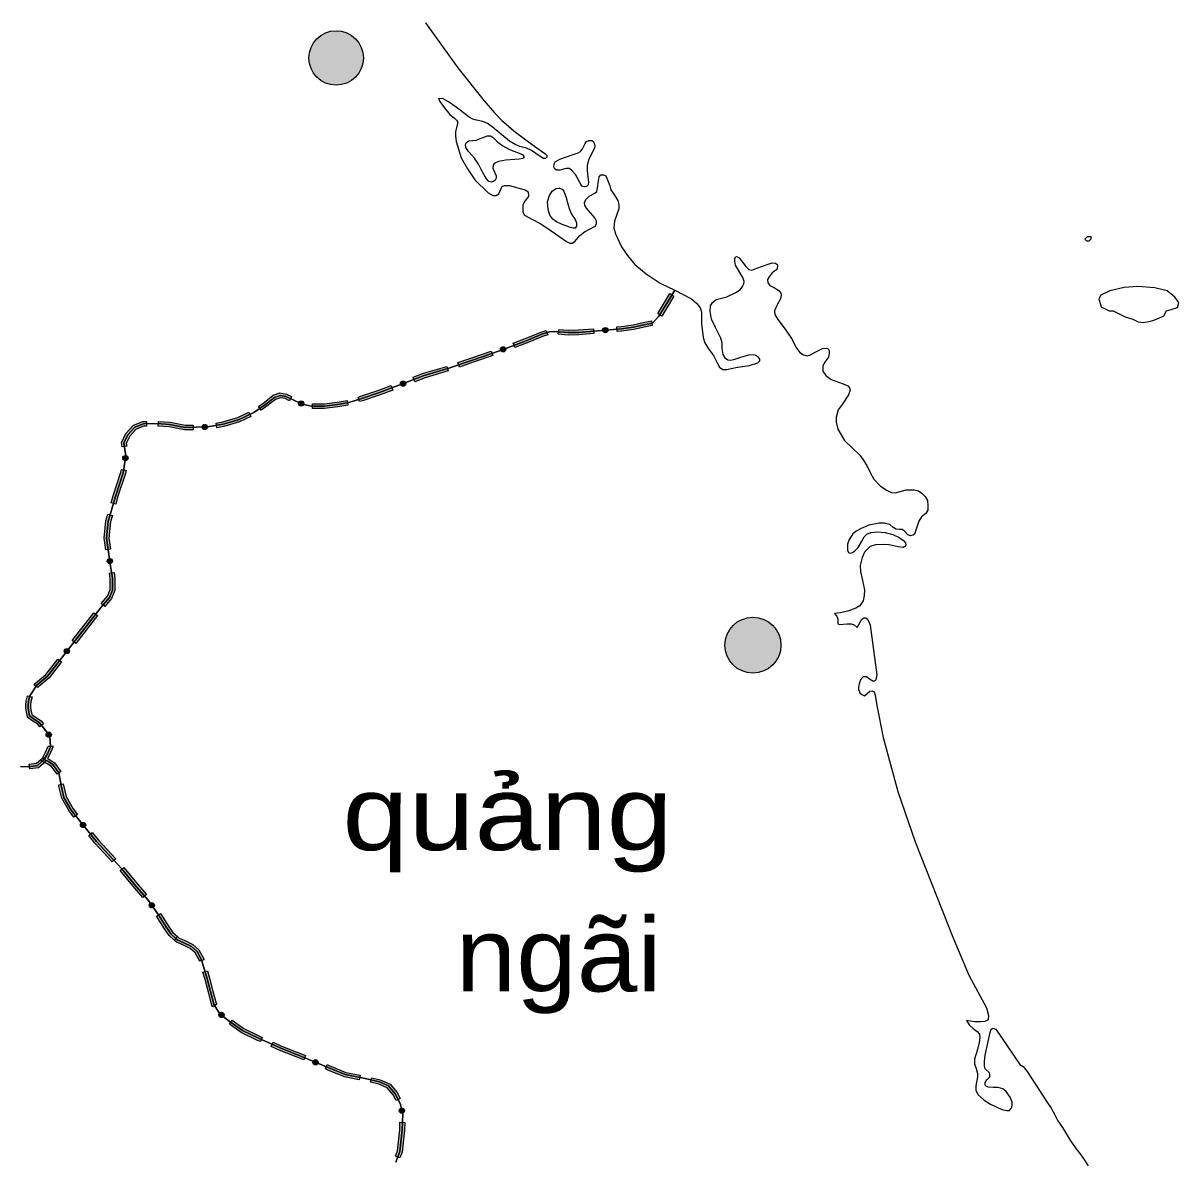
# Model space of a CAD drawing. Header units: metres. Extents: x -835890 to 1024355, y 79891 to 2211954.
# Drawn here: x 24430 to 122771, y 1191360 to 1288279 of the extents above; entities that cross this region are included whole.
import ezdxf
from ezdxf.enums import TextEntityAlignment as Align

# ---------------------------------------------------------------- set-up
doc = ezdxf.new("R2010")
doc.units = ezdxf.units.M
doc.header["$LTSCALE"] = 2200
for name, color, linetype, lineweight in [('10', 7, 'Continuous', 13), ('15', 7, 'Continuous', 13), ('16', 7, 'Continuous', 13), ('37', 7, 'Continuous', 13), ('8', 7, 'Continuous', 13)]:
    doc.layers.add(name, color=color, linetype=linetype, lineweight=lineweight)
doc.layers.add('3', color=7, linetype='Continuous')

msp = doc.modelspace()

# ---------------------------------------------------------------- hatches: boundary and pattern name
at = {"layer": '37'}
for points in [[(79803, 1265046), (79257, 1264146), (78766, 1263351), (78426, 1263561), (78916, 1264355), (79461, 1265253)], [(77965, 1262541), (77279, 1262405), (76397, 1262200), (75374, 1262062), (74989, 1262031), (74957, 1262430), (75332, 1262460), (76325, 1262594), (77195, 1262796), (77887, 1262933)], [(69066, 1261753), (68636, 1261610), (67305, 1261066), (66273, 1260679), (66133, 1261054), (67159, 1261439), (68497, 1261985), (68939, 1262132)], [(72996, 1261870), (71713, 1261761), (70795, 1261733), (69969, 1261814), (70008, 1262212), (70808, 1262134), (71690, 1262161), (72962, 1262269)], [(73752, 1262133, 1), (74200, 1262168, 1)], [(65056, 1260436, 1), (65477, 1260594, 1)], [(64390, 1259991), (62814, 1259446), (61558, 1259005), (61425, 1259382), (62683, 1259824), (64259, 1260369)], [(60602, 1258676), (58630, 1258095), (57766, 1257760), (57621, 1258133), (58501, 1258474), (60490, 1259059)], [(56548, 1257511, 1), (56970, 1257669, 1)], [(47094, 1256146), (46731, 1256319), (46317, 1256388), (45907, 1256251), (45167, 1255668), (44682, 1255331), (44453, 1255660), (44929, 1255990), (45714, 1256608), (46285, 1256799), (46853, 1256704), (47266, 1256507)], [(55892, 1257052), (54816, 1256650), (53300, 1256144), (53051, 1256063), (52928, 1256444), (53175, 1256524), (54683, 1257027), (55752, 1257427)], [(47881, 1255997, 1), (48289, 1255806, 1)], [(52069, 1255763), (51222, 1255618), (50088, 1255479), (49055, 1255479), (49055, 1255879), (50064, 1255879), (51164, 1256014), (52001, 1256157)], [(43801, 1254798), (42830, 1254332), (41509, 1253957), (40917, 1253848), (40844, 1254241), (41418, 1254347), (42687, 1254708), (43628, 1255159)], [(34930, 1253971), (34703, 1253966), (34043, 1253722), (33498, 1253126), (33208, 1252498), (33241, 1252274), (32845, 1252217), (32796, 1252558), (33160, 1253350), (33814, 1254063), (34626, 1254364), (34920, 1254371)], [(38899, 1253671), (38175, 1253651), (36886, 1253926), (35912, 1253986), (35937, 1254385), (36940, 1254323), (38212, 1254052), (38888, 1254071)], [(39668, 1253893, 1), (40118, 1253906, 1)], [(33100, 1251033, 1), (33164, 1251479, 1)], [(33187, 1250238), (33147, 1249955), (32475, 1247935), (32307, 1247345), (31922, 1247455), (32093, 1248053), (32756, 1250047), (32791, 1250294)], [(32032, 1246384), (31873, 1245829), (31730, 1244458), (31866, 1243508), (31470, 1243451), (31327, 1244451), (31479, 1245905), (31647, 1246494)], [(31842, 1242267, 1), (31778, 1242712, 1)], [(32164, 1241536), (32247, 1241051), (32243, 1239987), (31942, 1239295), (31387, 1238632), (31080, 1238889), (31598, 1239507), (31843, 1240071), (31847, 1241018), (31770, 1241469)], [(30770, 1237854), (28924, 1235489), (28609, 1235735), (30454, 1238100)], [(28013, 1234646, 1), (28290, 1235001, 1)], [(27694, 1233912), (26647, 1232571), (25755, 1231813), (25695, 1231721), (25359, 1231939), (25451, 1232080), (26357, 1232849), (27379, 1234158)], [(25190, 1230938), (25084, 1230503), (25062, 1230232), (25057, 1230001), (25167, 1229430), (25400, 1229255), (25972, 1228890), (26162, 1228640), (25844, 1228398), (25697, 1228591), (25172, 1228926), (24804, 1229203), (24656, 1229967), (24663, 1230253), (24688, 1230567), (24802, 1231033)], [(26745, 1227545, 1), (26473, 1227903, 1)], [(26947, 1226766), (26954, 1226661), (26710, 1226067), (26505, 1225686), (26681, 1225601), (27105, 1225329), (27644, 1224591), (27321, 1224355), (26826, 1225033), (26486, 1225251), (25954, 1225506), (26348, 1226238), (26549, 1226728), (26548, 1226740)], [(24946, 1225198), (25557, 1225288), (26100, 1225748), (26359, 1225443), (25728, 1224909), (25004, 1224803)], [(27852, 1223523), (27870, 1223420), (28094, 1222459), (28698, 1221406), (29068, 1220939), (28754, 1220691), (28366, 1221181), (27718, 1222311), (27478, 1223341), (27458, 1223454)], [(29671, 1219854, 1), (29392, 1220207, 1)], [(30319, 1219383), (30836, 1218752), (32313, 1217160), (32020, 1216888), (30535, 1218489), (30009, 1219130)], [(33000, 1216416), (34068, 1215107), (34918, 1214116), (34614, 1213856), (33761, 1214850), (32690, 1216164)], [(35509, 1213014, 1), (35249, 1213381, 1)], [(36127, 1212487), (36793, 1211420), (37172, 1210884), (37562, 1210531), (37294, 1210234), (36871, 1210617), (36460, 1211199), (35788, 1212275)], [(37562, 1210531), (37702, 1210403), (38140, 1210223), (38879, 1209853), (39388, 1209403), (39796, 1208645), (39819, 1208569), (39436, 1208454), (39425, 1208491), (39070, 1209151), (38653, 1209519), (37974, 1209859), (37486, 1210060), (37294, 1210234)], [(40106, 1207611), (40294, 1206985), (40581, 1205904), (40846, 1204869), (40902, 1204778), (40562, 1204568), (40474, 1204710), (40194, 1205803), (39909, 1206877), (39723, 1207496)], [(41487, 1203729, 1), (41136, 1204010, 1)], [(42213, 1203415), (43201, 1202712), (44546, 1202066), (44780, 1201961), (44616, 1201596), (44378, 1201703), (42997, 1202366), (41982, 1203089)], [(45692, 1201552), (46366, 1201250), (48326, 1200460), (48458, 1200405), (48305, 1200036), (48174, 1200090), (46209, 1200882), (45529, 1201187)], [(49513, 1199751, 1), (49097, 1199924, 1)], [(50306, 1199639), (50466, 1199573), (51892, 1198981), (53111, 1198744), (53035, 1198352), (51776, 1198596), (50313, 1199204), (50152, 1199270)], [(54097, 1198526), (54814, 1198351), (55648, 1197985), (56267, 1197276), (56523, 1196747), (56163, 1196573), (55930, 1197054), (55405, 1197654), (54685, 1197971), (54002, 1198138)], [(56713, 1195498, 1), (56604, 1195935, 1)], [(56897, 1194717), (56871, 1194069), (56690, 1192194), (56494, 1191696), (56122, 1191843), (56298, 1192288), (56471, 1194096), (56497, 1194733)]]:
    msp.add_hatch(color=256, dxfattribs=at).paths.add_polyline_path(points)
at = {"layer": '8'}
for points in [[(53380, 1285310, 1), (48747, 1285310, 1)], [(88909, 1235336, 1), (84144, 1235336, 1)]]:
    msp.add_hatch(color=256, dxfattribs=at).paths.add_polyline_path(points)

# ---------------------------------------------------------------- linework, layer by layer
at = {"layer": '10'}
for points in [[(58664, 1288301), (61416, 1284462), (63646, 1281678), (64543, 1280642), (65175, 1279991), (66319, 1279004), (67739, 1277958), (68825, 1277188)], [(68825, 1277188), (68982, 1277010), (68982, 1276872), (68874, 1276764), (68716, 1276764), (68420, 1276922), (67690, 1277435), (67256, 1277632), (66684, 1277790), (66289, 1277948), (65816, 1278244), (64346, 1279438), (63952, 1279734), (63537, 1279912), (63005, 1280011), (62709, 1280090), (62373, 1280267), (61268, 1281136), (60637, 1281590), (60164, 1281827), (59774, 1281871), (59897, 1281618), (60243, 1281095), (60736, 1280493), (61101, 1280207), (61308, 1280030), (61377, 1279911), (61377, 1279744), (61229, 1279033), (61229, 1278688), (61289, 1278192), (61697, 1276825), (62247, 1275866), (62877, 1274934), (63995, 1273833), (64403, 1273620), (64670, 1273620), (64918, 1273762), (65095, 1274206), (65202, 1274384), (65397, 1274455), (65823, 1274455), (66728, 1274206), (67136, 1274082), (67385, 1273940), (67438, 1273673), (67438, 1273514), (67119, 1273123), (66941, 1272821), (66941, 1272466), (66959, 1272182), (67101, 1271933), (67766, 1271569), (68423, 1271214), (69080, 1270806), (70659, 1269705), (70961, 1269545), (71138, 1269545), (71387, 1269705), (71812, 1270202), (72194, 1270513), (73099, 1270992), (73206, 1271205), (73206, 1271436), (73064, 1271703), (72371, 1272537), (72229, 1272750), (72194, 1272981), (72318, 1273265), (72584, 1273549), (73081, 1273815), (73241, 1273958), (73312, 1274242), (73383, 1274863), (73436, 1275183), (73596, 1275378), (73809, 1275378), (74004, 1275271), (74164, 1274952), (74359, 1274419), (74448, 1274082), (74705, 1273718), (75025, 1273185), (75131, 1272848), (75131, 1272475), (74989, 1272067), (74758, 1271427), (74705, 1270859), (74838, 1270335), (75353, 1269235), (75850, 1268489), (76489, 1267743), (77456, 1266953), (78627, 1266154), (79874, 1265550), (79087, 1264250), (78514, 1263324), (77996, 1262751), (77237, 1262601), (76361, 1262397), (75353, 1262261)], [(75353, 1262261), (73309, 1262097), (71701, 1261961), (70802, 1261934), (69684, 1262043), (69221, 1262015), (68567, 1261797), (67232, 1261252), (64956, 1260399), (62748, 1259635), (60650, 1258898), (58565, 1258284), (57230, 1257766), (54750, 1256839), (53237, 1256334), (52147, 1255979), (51193, 1255816), (50076, 1255679), (48959, 1255679), (48182, 1255857), (47364, 1256238), (46792, 1256511), (46301, 1256593), (45811, 1256429), (45048, 1255829), (44067, 1255147), (42758, 1254520), (41464, 1254152), (40129, 1253906), (38194, 1253852), (36913, 1254124), (35809, 1254192), (34664, 1254165), (33929, 1253892), (33329, 1253238), (33002, 1252528), (33158, 1251443), (32951, 1250001), (32284, 1247994), (31676, 1245867), (31528, 1244455), (31871, 1242067), (32047, 1241035), (32043, 1240029), (31770, 1239401), (31083, 1238582), (26502, 1232710), (25603, 1231946), (25006, 1231028), (24886, 1230535), (24862, 1230243), (24856, 1229984), (24986, 1229317), (25286, 1229090), (25834, 1228741), (26691, 1227616), (26752, 1226694), (26529, 1226153), (26229, 1225596), (25643, 1225099), (24876, 1224986), (24221, 1225008)]]:
    msp.add_lwpolyline(points, dxfattribs=at)
for points in [[(63400, 1275830), (63168, 1276275), (62839, 1276777), (62318, 1277357), (62086, 1277685), (62066, 1277956), (62144, 1278130), (62356, 1278265), (62975, 1278304), (63265, 1278420), (63941, 1278690), (64192, 1278690), (64424, 1278536), (64811, 1278149), (65255, 1277821), (65815, 1277531), (66782, 1277164), (66936, 1277067), (67033, 1276932), (67033, 1276816), (66956, 1276758), (66936, 1276758), (66646, 1276700), (65506, 1276603), (64888, 1276507), (64521, 1276333), (64424, 1276178), (64405, 1275946), (64482, 1275734), (64675, 1275270), (64675, 1275096), (64598, 1274903), (64443, 1274787), (64270, 1274748), (64057, 1274806), (63864, 1275019), (63651, 1275366)], [(72473, 1275186), (72531, 1274741), (72512, 1274509), (72376, 1274374), (72164, 1274335), (71980, 1274403), (71439, 1275389), (71149, 1275718), (70917, 1275911), (70627, 1275911), (70106, 1275756), (69816, 1275756), (69661, 1275853), (69584, 1276027), (69603, 1276298), (69700, 1276472), (70106, 1276704), (71246, 1277091), (71652, 1277226), (71845, 1277342), (72019, 1277593), (72251, 1278038), (72367, 1278212), (72579, 1278289), (72850, 1278289), (73004, 1278154), (73062, 1277864), (73053, 1277642), (72550, 1276656), (72415, 1276172), (72415, 1275708)], [(71081, 1272015), (71391, 1271571), (71507, 1271281), (71507, 1270991), (71410, 1270817), (71236, 1270817), (71004, 1270875), (70308, 1271126), (69825, 1271358), (69497, 1271590), (69246, 1271938), (69091, 1272402), (69052, 1273079), (69207, 1273620), (69458, 1273987), (69748, 1274200), (70038, 1274219), (70289, 1274142), (70444, 1273968), (70656, 1273349), (70676, 1273291), (70888, 1272499)]]:
    msp.add_lwpolyline(points, close=True, dxfattribs=at)
at = {"layer": '15'}
msp.add_lwpolyline([(24221, 1225008), (24876, 1224986), (25643, 1225099), (26229, 1225596), (26584, 1225426), (26965, 1225181), (27483, 1224472), (27674, 1223380), (27906, 1222385), (28532, 1221294), (29568, 1219984), (30685, 1218620), (32825, 1216315), (33915, 1214978), (35073, 1213628), (35945, 1212401), (36627, 1211309), (37022, 1210750), (37428, 1210382), (37594, 1210232), (38057, 1210041), (38766, 1209686), (39229, 1209277), (39611, 1208568), (40101, 1206931), (40387, 1205853), (40660, 1204790), (41151, 1203998), (41968, 1203344), (43099, 1202539), (44462, 1201884), (46288, 1201066), (48250, 1200275), (50389, 1199388), (51834, 1198788), (53523, 1198461), (54750, 1198161), (55526, 1197820), (56099, 1197165), (56508, 1196319), (56726, 1195446), (56671, 1194082), (56494, 1192241), (56140, 1191341)], dxfattribs=at)
at = {"layer": '16'}
for points in [[(114773, 1269882), (114919, 1269757), (115148, 1269757), (115315, 1269927), (115294, 1270091), (114981, 1270091)], [(117177, 1263795), (118187, 1263290), (118850, 1263076), (119316, 1262843), (119761, 1262800), (120351, 1262899), (120551, 1262968), (121056, 1263163), (121489, 1263368), (121722, 1263795), (122111, 1263911), (122655, 1264067), (122771, 1264494), (122421, 1264960), (121761, 1265504), (120712, 1265737), (119275, 1265854), (118109, 1265776), (116905, 1265504), (116128, 1265116), (115972, 1264805), (116167, 1264145), (116827, 1263795)]]:
    msp.add_lwpolyline(points, close=True, dxfattribs=at)
for points in [[(85202, 1258990), (85238, 1258990), (86249, 1259150), (86959, 1259363), (87110, 1259549), (87110, 1259674), (86986, 1259869), (86719, 1260011), (86258, 1260046), (85477, 1259833), (84874, 1259620), (84608, 1259567), (84395, 1259585), (84182, 1259727), (84004, 1260064), (83898, 1260579), (83898, 1261058), (83791, 1261467), (83356, 1262363), (83001, 1263091), (82895, 1263766), (82930, 1264210), (83090, 1264512), (83410, 1264760), (84297, 1264973), (85087, 1265355), (85459, 1265604), (85637, 1265852), (85761, 1266083), (85779, 1266296), (85672, 1266634), (85051, 1267681), (84980, 1268018), (84980, 1268249), (85033, 1268374), (85158, 1268409), (85344, 1268311), (85912, 1267566), (86178, 1267299), (86427, 1267264), (86852, 1267424), (87811, 1267761), (88166, 1267868), (88450, 1267850), (88592, 1267725), (88627, 1267583), (88574, 1267317), (88166, 1267015), (87899, 1266678), (87775, 1266447), (87793, 1266163), (87953, 1265950), (88361, 1265755), (88734, 1265524), (88902, 1265302), (88920, 1265124), (88867, 1264823), (88565, 1264237), (88370, 1263793), (88405, 1263491), (88654, 1263047), (89284, 1262239), (89869, 1261351), (90189, 1260694), (90526, 1260233), (90828, 1260038), (91129, 1259967), (91431, 1260038), (91892, 1260304), (92460, 1260588), (92780, 1260606), (92922, 1260570), (93028, 1260393), (93028, 1260180), (92957, 1259860), (92620, 1259381), (92487, 1259070), (92487, 1258662), (92718, 1258289), (93179, 1257951), (93818, 1257720), (94279, 1257561), (94616, 1257401), (94758, 1257241), (94794, 1257028), (94670, 1256655), (94111, 1255812), (93791, 1255368), (93596, 1254729), (93596, 1254303), (93738, 1253734), (94315, 1252767), (95610, 1251506), (95912, 1251116), (96214, 1250618), (96515, 1250033), (96808, 1249473), (97358, 1248905), (97891, 1248532), (98317, 1248319), (98636, 1248301)], [(39611, 1208568), (39229, 1209277), (38766, 1209686), (38057, 1210041), (37594, 1210232), (37428, 1210382), (37022, 1210750), (36627, 1211309), (35945, 1212401), (35073, 1213628), (33915, 1214978), (32825, 1216315), (30685, 1218620), (29568, 1219984), (28532, 1221294), (27906, 1222385), (27674, 1223380), (27483, 1224472), (26965, 1225181), (26584, 1225426), (26229, 1225596), (26529, 1226153), (26752, 1226694), (26691, 1227616), (25834, 1228741), (25286, 1229090), (24986, 1229317), (24856, 1229984), (24862, 1230243), (24886, 1230535), (25006, 1231028), (25603, 1231946), (26502, 1232710), (31083, 1238582), (31770, 1239401), (32043, 1240029), (32047, 1241035), (31871, 1242067), (31528, 1244455), (31676, 1245867), (32284, 1247994), (32951, 1250001), (33158, 1251443), (33002, 1252528), (33329, 1253238), (33929, 1253892), (34664, 1254165), (35809, 1254192), (36913, 1254124), (38194, 1253852), (40129, 1253906), (41464, 1254152), (42758, 1254520), (44067, 1255147), (45048, 1255829), (45811, 1256429), (46301, 1256593), (46792, 1256511), (47364, 1256238), (48182, 1255857), (48959, 1255679), (50076, 1255679), (51193, 1255816), (52147, 1255979), (53237, 1256334), (54750, 1256839), (57230, 1257766), (58565, 1258284), (60650, 1258898), (62748, 1259635), (64956, 1260399), (67232, 1261252), (68567, 1261797), (69221, 1262015), (69684, 1262043), (70802, 1261934), (71701, 1261961), (73309, 1262097), (75353, 1262261), (76361, 1262397), (77237, 1262601), (77996, 1262751), (78514, 1263324), (79087, 1264250), (79874, 1265550), (80490, 1265249), (81307, 1264823), (81768, 1264414), (82052, 1264059), (82159, 1263704), (82159, 1262692), (82300, 1261520), (82442, 1261076), (82735, 1260552), (83165, 1259999), (83445, 1259434), (83694, 1258990), (83960, 1258795), (84315, 1258795), (84670, 1258883), (85202, 1258990)], [(98636, 1248301), (99062, 1248426), (99577, 1248550), (99949, 1248550), (100233, 1248550), (100606, 1248461), (100907, 1248266), (101174, 1247982), (101369, 1247644), (101422, 1247183), (101404, 1246828), (101236, 1246553), (100881, 1246251), (100632, 1245896), (100402, 1245114), (100277, 1244777), (100153, 1244688), (99940, 1244653), (99710, 1244724), (99585, 1244848), (99585, 1244866), (99390, 1245079), (99230, 1245185), (99000, 1245185), (98698, 1245221), (98485, 1245363), (98467, 1245363), (98183, 1245612), (97704, 1245718), (97278, 1245718), (96391, 1245558), (95734, 1245274), (95309, 1245043), (95007, 1244777), (94989, 1244759), (94705, 1244333), (94563, 1243925), (94563, 1243907), (94581, 1243428), (94670, 1243215), (94794, 1243179), (94989, 1243232), (95202, 1243357), (95486, 1243658), (95788, 1244191), (95983, 1244564), (96214, 1244777), (96551, 1244919), (97119, 1244990), (97775, 1244937), (97793, 1244937), (98432, 1244759), (98982, 1244493), (99337, 1244244), (99497, 1244049), (99532, 1243836), (99461, 1243729), (99301, 1243658), (98893, 1243712), (98130, 1243872), (97722, 1243907), (96968, 1243863), (96506, 1243721), (96027, 1243259), (95832, 1242797), (95655, 1242105), (95672, 1241608), (95841, 1240851), (96018, 1240034), (96001, 1239555), (95912, 1239112), (95610, 1238686), (95273, 1238473), (94616, 1238224), (93960, 1238100), (93481, 1238029), (93658, 1237798), (93747, 1237550), (93747, 1237231), (93765, 1237142), (93889, 1237106), (94545, 1237142), (94900, 1237142), (95131, 1237071), (95385, 1236830), (95796, 1237560), (95955, 1237676), (96140, 1237675), (96302, 1237535), (96493, 1237038), (97066, 1232799), (96989, 1232379), (96875, 1232264), (96722, 1232264), (96455, 1232455), (96188, 1232646), (95920, 1232646), (95691, 1232379), (95577, 1232035), (95507, 1231775), (95506, 1231590)], [(95506, 1231590), (95620, 1231285), (95798, 1231128), (96009, 1231027), (96480, 1231427), (96677, 1231460), (96848, 1231370), (96916, 1231075), (97064, 1230202), (97599, 1227490), (98846, 1222880), (100335, 1218602), (103523, 1210486), (104900, 1207266), (106393, 1204479), (106558, 1203821), (106539, 1203458), (106272, 1203305), (105890, 1203267), (105394, 1203267), (104703, 1203382), (104918, 1203020), (105276, 1202722), (105594, 1202463), (105793, 1202244), (105833, 1201946), (105783, 1201515), (105644, 1200939), (105386, 1200103), (105386, 1199705), (105525, 1199308), (105644, 1198890), (105644, 1198592), (105485, 1197836), (105505, 1197478), (105664, 1197100), (106201, 1196623), (106738, 1196265), (107693, 1195827), (108130, 1195728), (108369, 1195748), (108528, 1195947), (108588, 1196165), (108588, 1196444), (108428, 1196861), (108070, 1197339), (107792, 1197577), (107394, 1197697), (106996, 1197697), (106539, 1197717), (106360, 1197796), (106280, 1197896), (106280, 1198114), (106440, 1198353), (106698, 1198592), (106698, 1198771), (106658, 1198930), (106300, 1199288), (106221, 1199507), (106221, 1199904), (106300, 1200441), (106708, 1202380), (106788, 1202659), (106947, 1202738), (107185, 1202659), (109243, 1199660), (109516, 1199486), (109851, 1199041), (111545, 1196464), (111906, 1195944), (112222, 1195356), (112471, 1194859), (112855, 1194293), (113554, 1193163), (114045, 1192472), (114340, 1192085), (114616, 1191680), (115058, 1191035)], [(56140, 1191341), (56494, 1192241), (56671, 1194082), (56726, 1195446), (56508, 1196319), (56099, 1197165), (55526, 1197820), (54750, 1198161), (53523, 1198461), (51834, 1198788), (50389, 1199388), (48250, 1200275), (46288, 1201066), (44462, 1201884), (43099, 1202539), (41968, 1203344), (41151, 1203998), (40660, 1204790), (40387, 1205853), (40101, 1206931), (39611, 1208568)]]:
    msp.add_lwpolyline(points, dxfattribs=at)
at = {"layer": '37'}
for points in [[(79803, 1265046), (79257, 1264146), (78766, 1263351), (78426, 1263561), (78916, 1264355), (79461, 1265253)], [(77965, 1262541), (77279, 1262405), (76397, 1262200), (75374, 1262062), (74989, 1262031), (74957, 1262430), (75332, 1262460), (76325, 1262594), (77195, 1262796), (77887, 1262933)], [(69066, 1261753), (68636, 1261610), (67305, 1261066), (66273, 1260679), (66133, 1261054), (67159, 1261439), (68497, 1261985), (68939, 1262132)], [(72996, 1261870), (71713, 1261761), (70795, 1261733), (69969, 1261814), (70008, 1262212), (70808, 1262134), (71690, 1262161), (72962, 1262269)], [(64390, 1259991), (62814, 1259446), (61558, 1259005), (61425, 1259382), (62683, 1259824), (64259, 1260369)], [(60602, 1258676), (58630, 1258095), (57766, 1257760), (57621, 1258133), (58501, 1258474), (60490, 1259059)], [(47094, 1256146), (46731, 1256319), (46317, 1256388), (45907, 1256251), (45167, 1255668), (44682, 1255331), (44453, 1255660), (44929, 1255990), (45714, 1256608), (46285, 1256799), (46853, 1256704), (47266, 1256507)], [(55892, 1257052), (54816, 1256650), (53300, 1256144), (53051, 1256063), (52928, 1256444), (53175, 1256524), (54683, 1257027), (55752, 1257427)], [(52069, 1255763), (51222, 1255618), (50088, 1255479), (49055, 1255479), (49055, 1255879), (50064, 1255879), (51164, 1256014), (52001, 1256157)], [(43801, 1254798), (42830, 1254332), (41509, 1253957), (40917, 1253848), (40844, 1254241), (41418, 1254347), (42687, 1254708), (43628, 1255159)], [(34930, 1253971), (34703, 1253966), (34043, 1253722), (33498, 1253126), (33208, 1252498), (33241, 1252274), (32845, 1252217), (32796, 1252558), (33160, 1253350), (33814, 1254063), (34626, 1254364), (34920, 1254371)], [(38899, 1253671), (38175, 1253651), (36886, 1253926), (35912, 1253986), (35937, 1254385), (36940, 1254323), (38212, 1254052), (38888, 1254071)], [(33187, 1250238), (33147, 1249955), (32475, 1247935), (32307, 1247345), (31922, 1247455), (32093, 1248053), (32756, 1250047), (32791, 1250294)], [(32032, 1246384), (31873, 1245829), (31730, 1244458), (31866, 1243508), (31470, 1243451), (31327, 1244451), (31479, 1245905), (31647, 1246494)], [(32164, 1241536), (32247, 1241051), (32243, 1239987), (31942, 1239295), (31387, 1238632), (31080, 1238889), (31598, 1239507), (31843, 1240071), (31847, 1241018), (31770, 1241469)], [(30770, 1237854), (28924, 1235489), (28609, 1235735), (30454, 1238100)], [(27694, 1233912), (26647, 1232571), (25755, 1231813), (25695, 1231721), (25359, 1231939), (25451, 1232080), (26357, 1232849), (27379, 1234158)], [(25190, 1230938), (25084, 1230503), (25062, 1230232), (25057, 1230001), (25167, 1229430), (25400, 1229255), (25972, 1228890), (26162, 1228640), (25844, 1228398), (25697, 1228591), (25172, 1228926), (24804, 1229203), (24656, 1229967), (24663, 1230253), (24688, 1230567), (24802, 1231033)], [(26947, 1226766), (26954, 1226661), (26710, 1226067), (26505, 1225686), (26681, 1225601), (27105, 1225329), (27644, 1224591), (27321, 1224355), (26826, 1225033), (26486, 1225251), (25954, 1225506), (26348, 1226238), (26549, 1226728), (26548, 1226740)], [(24946, 1225198), (25557, 1225288), (26100, 1225748), (26359, 1225443), (25728, 1224909), (25004, 1224803)], [(27852, 1223523), (27870, 1223420), (28094, 1222459), (28698, 1221406), (29068, 1220939), (28754, 1220691), (28366, 1221181), (27718, 1222311), (27478, 1223341), (27458, 1223454)], [(30319, 1219383), (30836, 1218752), (32313, 1217160), (32020, 1216888), (30535, 1218489), (30009, 1219130)], [(33000, 1216416), (34068, 1215107), (34918, 1214116), (34614, 1213856), (33761, 1214850), (32690, 1216164)], [(36127, 1212487), (36793, 1211420), (37172, 1210884), (37562, 1210531), (37294, 1210234), (36871, 1210617), (36460, 1211199), (35788, 1212275)], [(37562, 1210531), (37702, 1210403), (38140, 1210223), (38879, 1209853), (39388, 1209403), (39796, 1208645), (39819, 1208569), (39436, 1208454), (39425, 1208491), (39070, 1209151), (38653, 1209519), (37974, 1209859), (37486, 1210060), (37294, 1210234)], [(40106, 1207611), (40294, 1206985), (40581, 1205904), (40846, 1204869), (40902, 1204778), (40562, 1204568), (40474, 1204710), (40194, 1205803), (39909, 1206877), (39723, 1207496)], [(42213, 1203415), (43201, 1202712), (44546, 1202066), (44780, 1201961), (44616, 1201596), (44378, 1201703), (42997, 1202366), (41982, 1203089)], [(45692, 1201552), (46366, 1201250), (48326, 1200460), (48458, 1200405), (48305, 1200036), (48174, 1200090), (46209, 1200882), (45529, 1201187)], [(50306, 1199639), (50466, 1199573), (51892, 1198981), (53111, 1198744), (53035, 1198352), (51776, 1198596), (50313, 1199204), (50152, 1199270)], [(54097, 1198526), (54814, 1198351), (55648, 1197985), (56267, 1197276), (56523, 1196747), (56163, 1196573), (55930, 1197054), (55405, 1197654), (54685, 1197971), (54002, 1198138)], [(56897, 1194717), (56871, 1194069), (56690, 1192194), (56494, 1191696), (56122, 1191843), (56298, 1192288), (56471, 1194096), (56497, 1194733)]]:
    msp.add_lwpolyline(points, close=True, dxfattribs=at)
for centre in [(73976, 1262151), (65267, 1260515), (56759, 1257590), (48085, 1255902), (39893, 1253899), (33132, 1251256), (31810, 1242490), (28151, 1234824), (26609, 1227724), (29531, 1220031), (35379, 1213197), (41312, 1203870), (49305, 1199838), (56658, 1195716)]:
    msp.add_circle(centre, 225, dxfattribs=at)
at = {"layer": '8'}
for centre, radius in [((51064, 1285310), 2317), ((86526, 1235336), 2383)]:
    msp.add_circle(centre, radius, dxfattribs=at)

# ---------------------------------------------------------------- texts
at = {"layer": '3'}
for s, width, p in [('quảng', 1.2, (65654, 1217896)), ('ngãi', 1.1, (69994, 1205862))]:
    msp.add_text(s, height=6300, dxfattribs=dict(at, width=width)).set_placement(p, align=Align.CENTER)

doc.saveas('drawing.dxf')
